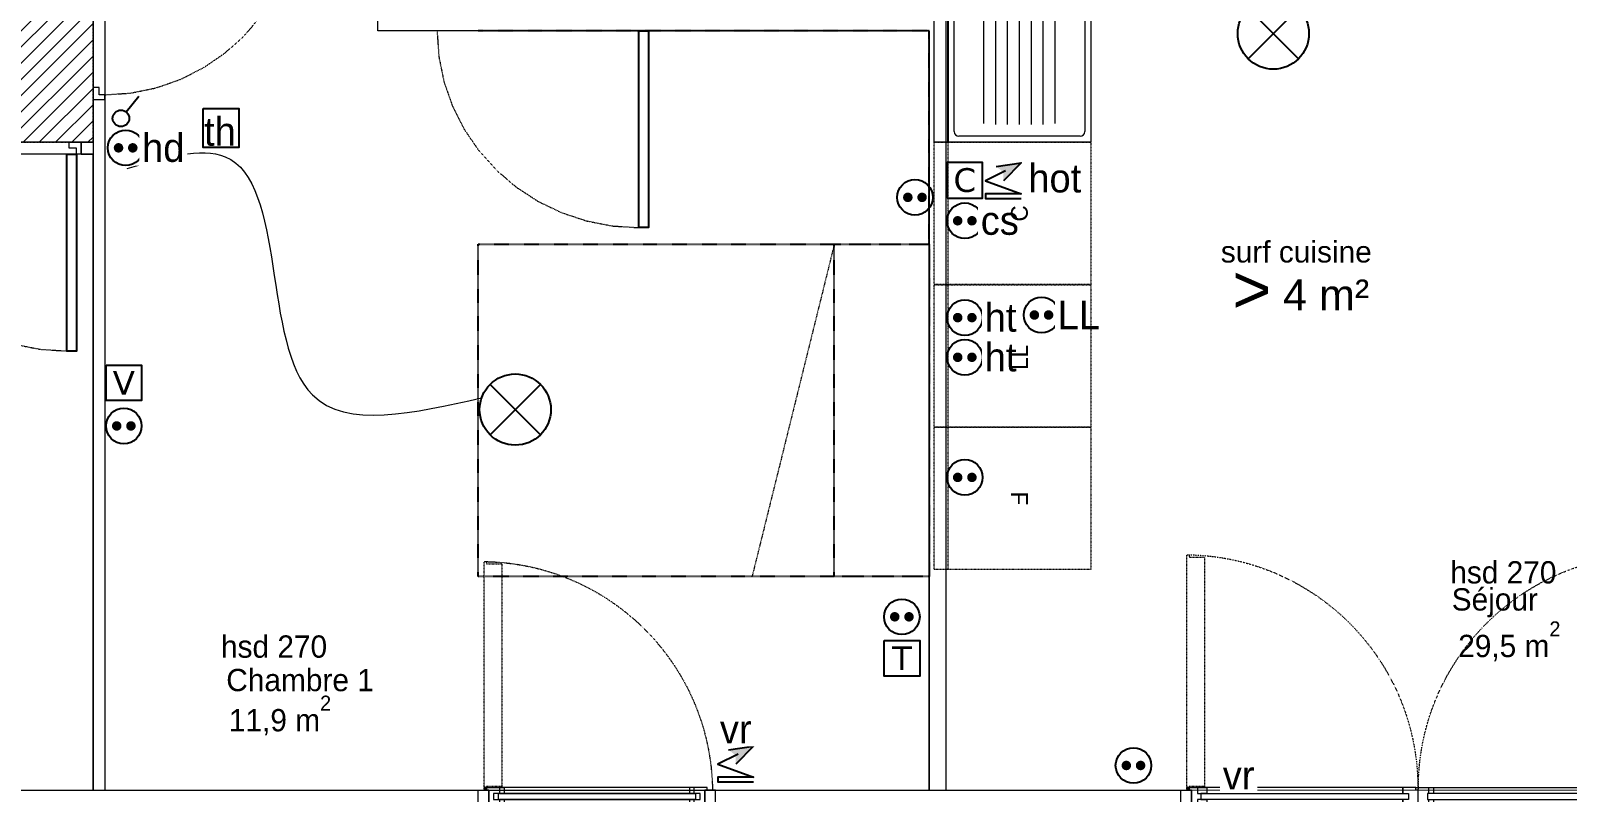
# Model space of a CAD drawing. Header units: centimetres. Extents: x 1724 to 19617, y -6503 to 8072.
# Drawn here: x 6550 to 7197, y 3547 to 3868 of the extents above; entities that cross this region are included whole.
import ezdxf

# ---------------------------------------------------------------- set-up
doc = ezdxf.new("R2010")
doc.units = ezdxf.units.CM
for name, pattern in [('Style de ligne -11', [0.347222, 0.20828, -0.138942]), ('Style de ligne -12', [0.328084, 0.109361, -0.218723]), ('Style de ligne -13', [0.147638, 0.098425, -0.049213]), ('Style de ligne -14', [0.147638, 0.098425, -0.049213]), ('Style de ligne -17', [0.347222, 0.20828, -0.138942]), ('Style de ligne -18', [0.164042, 0.054681, -0.109361]), ('VW-01', [0.41656, 0.20828, -0.20828])]:
    doc.linetypes.add(name, pattern=pattern)
for name, color, linetype in [('B aménagement intérieur', 252, 'Continuous'), ('B faience', 252, 'Style de ligne -11'), ('B Faux plafonds_Hatch', 252, 'Continuous'), ('B Général', 252, 'Continuous'), ('C ANNOTATIONS-prestations', 252, 'Continuous'), ('C ANNOTATIONS-texte', 252, 'Continuous'), ('C ANNOTATIONS-texte surfaces', 252, 'Continuous'), ('D SURFACES-shab', 252, 'Continuous'), ('prlm-ELEC-CFA', 10, 'Continuous'), ('prlm-ELEC-CFO', 1, 'Continuous')]:
    doc.layers.add(name, color=color, linetype=linetype)
doc.styles.add('Eurostile', font='Eurosti.TTF')
doc.styles.add('Eurostile (bold)', font='Eurostib.TTF')
doc.styles.add('prlm-elec-cfa', font='comic.ttf', dxfattribs={"height": 12})
doc.styles.add('prlm-elec-cfo', font='comic.ttf', dxfattribs={"height": 12})
doc.styles.add('prlm-sejc', font='arial.ttf', dxfattribs={"height": 20})
doc.styles.get("Standard").update_dxf_attribs({"font": 'isocp.shx', "height": 15})

# ---------------------------------------------------------------- blocks, each defined once
blk = doc.blocks.new('xi.PTCE')
at = {"layer": 'prlm-ELEC-CFO', "color": 0}
for points in [[(-10.61, 10.61), (10.61, -10.61)], [(10.61, 10.61), (-10.61, -10.61)]]:
    blk.add_lwpolyline(points, dxfattribs=at)
at = {"layer": 'prlm-ELEC-CFO', "color": 0, "linetype": 'ByBlock'}
blk.add_circle((0, 0), 15, dxfattribs=at)
blk = doc.blocks.new('xi.SA')
at = {"layer": 'prlm-ELEC-CFO', "color": 0}
blk.add_lwpolyline([(0.2, -1.28), (5.5, 5.28)], dxfattribs=at)
blk.add_circle((-2, -4), 3.5, dxfattribs=at)
blk = doc.blocks.new('xi.PCHD')
at = {"color": 0, "lineweight": 5}
blk.add_wipeout([(-7.5, -7.5), (7.5, -7.5), (7.5, 7.5), (-7.5, 7.5)], dxfattribs=at).dxf.layer = 'prlm-ELEC-CFO'
at = {"layer": 'prlm-ELEC-CFO', "color": 0, "linetype": 'ByBlock', "lineweight": 5, "const_width": 2}
for points in [[(-4, 0, 1), (-2, 0, 1)], [(2, 0, 1), (4, 0, 1)]]:
    blk.add_lwpolyline(points, format="xyb", close=True, dxfattribs=at)
at = {"layer": 'prlm-ELEC-CFO', "color": 0, "linetype": 'ByBlock', "lineweight": -2}
blk.add_circle((0, 0), 7.5, dxfattribs=at)
blk = doc.blocks.new('xi.PC')
at = {"color": 0, "lineweight": 5}
blk.add_wipeout([(-7.5, -7.5), (7.5, -7.5), (7.5, 7.5), (-7.5, 7.5)], dxfattribs=at).dxf.layer = 'prlm-ELEC-CFO'
at = {"layer": 'prlm-ELEC-CFO', "color": 0, "linetype": 'ByBlock', "lineweight": 5, "const_width": 2}
for points in [[(-4, 0, 1), (-2, 0, 1)], [(2, 0, 1), (4, 0, 1)]]:
    blk.add_lwpolyline(points, format="xyb", close=True, dxfattribs=at)
at = {"layer": 'prlm-ELEC-CFO', "color": 0, "linetype": 'ByBlock', "lineweight": -2}
blk.add_circle((0, 0), 7.5, dxfattribs=at)
blk = doc.blocks.new('xi.TV')
at = {"layer": 'prlm-ELEC-CFA', "color": 0, "linetype": 'ByBlock', "lineweight": -2, "flags": 128}
blk.add_lwpolyline([(-7.5, 7.5), (7.5, 7.5), (7.5, -7.5), (-7.5, -7.5)], close=True, dxfattribs=at)
at = {"layer": 'prlm-ELEC-CFA', "color": 0, "linetype": 'ByBlock', "insert": (0, 0), "char_height": 10, "width": 11.36, "attachment_point": 5}
blk.add_mtext('{\\fVerdana|b0|i0|c0|p34;V}', dxfattribs=at)
blk = doc.blocks.new('xi.TEL')
at = {"layer": 'prlm-ELEC-CFA', "color": 0, "linetype": 'ByBlock', "lineweight": -2, "flags": 128}
blk.add_lwpolyline([(-7.5, 7.5), (7.5, 7.5), (7.5, -7.5), (-7.5, -7.5)], close=True, dxfattribs=at)
at = {"layer": 'prlm-ELEC-CFA', "color": 0, "linetype": 'ByBlock', "insert": (0, 0), "char_height": 10, "width": 11.36, "attachment_point": 5}
blk.add_mtext('{\\fVerdana|b0|i0|c0|p34;T}', dxfattribs=at)
blk = doc.blocks.new('xi.VR')
at = {"layer": 'prlm-ELEC-CFO', "lineweight": 5}
blk.add_hatch(color=0, dxfattribs=at).paths.add_polyline_path([(-3, 6), (-0.1, 3.7), (0, 0), (7.5, 7.5)])
at = {"layer": 'prlm-ELEC-CFO', "color": 0}
for points in [[(-3, 6), (7.5, 7.5), (0, 0)], [(0.95, 4.23), (-7.5, 0), (7.5, -5.5), (-7.5, -5.5), (-7.5, -7.5), (7.5, -7.5)]]:
    blk.add_lwpolyline(points, dxfattribs=at)
blk = doc.blocks.new('xi.4m²')
at = {"color": 0}
blk.add_wipeout([(-34.54, 20.54), (34.54, 20.54), (34.54, -20.54), (-34.54, -20.54)], dxfattribs=at).dxf.layer = 'prlm-ELEC-CFO'
at = {"layer": 'prlm-ELEC-CFO', "color": 0, "attachment_point": 6, "line_spacing_factor": 0.8, "style": 'prlm-sejc'}
for s, insert, char_height in [('surf cuisine', (30.36, 8.9), 9), ('4 m²', (29.31, -9.19), 13)]:
    blk.add_mtext(s, dxfattribs=dict(at, insert=insert, char_height=char_height))
at = {"layer": 'prlm-ELEC-CFO', "color": 0, "style": 'prlm-sejc', "flags": 8}
blk.add_attdef('?', (-28.3, -16.79), '', height=20, dxfattribs=at)
blk = doc.blocks.new('xi.PCHT')
at = {"color": 0, "lineweight": 5}
blk.add_wipeout([(-7.5, -7.5), (7.5, -7.5), (7.5, 7.5), (-7.5, 7.5)], dxfattribs=at).dxf.layer = 'prlm-ELEC-CFO'
at = {"layer": 'prlm-ELEC-CFO', "color": 0, "linetype": 'ByBlock', "lineweight": 5, "const_width": 2}
for points in [[(-4, 0, 1), (-2, 0, 1)], [(2, 0, 1), (4, 0, 1)]]:
    blk.add_lwpolyline(points, format="xyb", close=True, dxfattribs=at)
at = {"layer": 'prlm-ELEC-CFO', "color": 0, "linetype": 'ByBlock', "lineweight": -2}
blk.add_circle((0, 0), 7.5, dxfattribs=at)
blk = doc.blocks.new('xi.SF32')
at = {"layer": 'prlm-ELEC-CFO', "color": 0, "flags": 128}
blk.add_lwpolyline([(-7.5, -7.5), (7.5, -7.5), (7.5, 7.5), (-7.5, 7.5)], close=True, dxfattribs=at)
at = {"layer": 'prlm-ELEC-CFO', "color": 0, "linetype": 'ByBlock', "insert": (0, 0), "char_height": 10, "width": 11.36, "attachment_point": 5}
blk.add_mtext('{\\fVerdana|b0|i0|c0|p34;C}', dxfattribs=at)
blk = doc.blocks.new('xi.PCS')
at = {"color": 0, "lineweight": 5}
blk.add_wipeout([(-7.5, -7.5), (7.5, -7.5), (7.5, 7.5), (-7.5, 7.5)], dxfattribs=at).dxf.layer = 'prlm-ELEC-CFO'
at = {"layer": 'prlm-ELEC-CFO', "color": 0, "linetype": 'ByBlock', "lineweight": 5, "const_width": 2}
for points in [[(-4, 0, 1), (-2, 0, 1)], [(2, 0, 1), (4, 0, 1)]]:
    blk.add_lwpolyline(points, format="xyb", close=True, dxfattribs=at)
at = {"layer": 'prlm-ELEC-CFO', "color": 0, "linetype": 'ByBlock', "lineweight": -2}
blk.add_circle((0, 0), 7.5, dxfattribs=at)
blk = doc.blocks.new('xi.LL')
at = {"color": 0, "lineweight": 5}
blk.add_wipeout([(-7.5, -7.5), (7.5, -7.5), (7.5, 7.5), (-7.5, 7.5)], dxfattribs=at).dxf.layer = 'prlm-ELEC-CFO'
at = {"layer": 'prlm-ELEC-CFO', "color": 0, "linetype": 'ByBlock', "lineweight": 5, "const_width": 2}
for points in [[(-4, 0, 1), (-2, 0, 1)], [(2, 0, 1), (4, 0, 1)]]:
    blk.add_lwpolyline(points, format="xyb", close=True, dxfattribs=at)
at = {"layer": 'prlm-ELEC-CFO', "color": 0, "linetype": 'ByBlock', "lineweight": -2}
blk.add_circle((0, 0), 7.5, dxfattribs=at)
blk = doc.blocks.new('xi.hot')
at = {"layer": 'prlm-ELEC-CFO', "lineweight": 5}
blk.add_hatch(color=0, dxfattribs=at).paths.add_polyline_path([(-3, 6), (-0.1, 3.7), (0, 0), (7.5, 7.5)])
at = {"layer": 'prlm-ELEC-CFO', "color": 0}
for points in [[(-3, 6), (7.5, 7.5), (0, 0)], [(0.95, 4.23), (-7.5, 0), (7.5, -5.5), (-7.5, -5.5), (-7.5, -7.5), (7.5, -7.5)]]:
    blk.add_lwpolyline(points, dxfattribs=at)
blk = doc.blocks.new('PF 200.220 + VR')
at = {"layer": 'B Général', "color": 7, "linetype": 'Continuous', "lineweight": 13}
for p, q in [((-100, 7), (-100, 17)), ((100, 7), (100, 17))]:
    blk.add_line(p, q, dxfattribs=at)
at = {"layer": 'B Général', "color": 7, "linetype": 'Continuous', "lineweight": 35}
for p, q in [((-100, 7), (-100, -9)), ((100, 7), (100, -9))]:
    blk.add_line(p, q, dxfattribs=at)
at = {"layer": 'B Général'}
blk.add_line((-93, 9), (97, 9), dxfattribs=at)
at = {"layer": 'B Général', "color": 7, "linetype": 'Style de ligne -13', "lineweight": 5, "flags": 128}
for points in [[(-97.5, 116.12), (-96.5, 116.12), (-96.5, 115.12), (-90, 115.12), (-90, 18.5), (-96.5, 18.5), (-96.5, 17.5), (-97.5, 17.5)], [(97.5, 116.12), (96.5, 116.12), (96.5, 115.12), (90, 115.12), (90, 18.5), (96.5, 18.5), (96.5, 17.5), (97.5, 17.5)]]:
    blk.add_lwpolyline(points, close=True, dxfattribs=at)
at = {"layer": 'B Général', "lineweight": 5, "flags": 128}
for points in [[(-93, 10.5), (-93, 9), (-100, 9), (-100, 17), (-95.5, 17), (-95.5, 10.5)], [(-4.5, 18), (-89, 18), (-89, 15.5), (-4.5, 15.5)], [(-4.5, 13), (-89, 13), (-89, 10.5), (-4.5, 10.5)], [(6.5, 18), (93, 18), (93, 15.5), (6.5, 15.5)], [(6.5, 13), (93, 13), (93, 10.5), (6.5, 10.5)], [(93, 10.5), (93, 9), (100, 9), (100, 17), (95.5, 17), (95.5, 10.5)], [(-100, 9), (-100, 5), (-95.5, 5), (-95.5, 6), (-98, 6), (-98, 8), (-95.5, 8), (-95.5, 9)], [(100, 9), (100, 5), (95.5, 5), (95.5, 6), (98, 6), (98, 8), (95.5, 8), (95.5, 9)]]:
    blk.add_lwpolyline(points, close=True, dxfattribs=at)
at = {"layer": 'B Général', "color": 7, "linetype": 'Continuous', "lineweight": 5, "flags": 128}
for points in [[(-89, 15.5), (-91.5, 15.5), (-91.5, 13), (-89, 13), (-89, 10.5), (-95.5, 10.5), (-95.5, 17), (-96.5, 17), (-96.5, 18), (-89, 18)], [(-6.5, 15.5), (-4, 15.5), (-4, 13), (-6.5, 13), (-6.5, 10.5), (0, 10.5), (0, 17), (1, 17), (1, 18), (-6.5, 18)], [(6.5, 15.5), (4, 15.5), (4, 13), (6.5, 13), (6.5, 10.5), (0, 10.5), (0, 17), (1, 17), (1, 18), (6.5, 18)], [(89, 15.5), (91.5, 15.5), (91.5, 13), (89, 13), (89, 10.5), (95.5, 10.5), (95.5, 17), (96.5, 17), (96.5, 18), (89, 18)]]:
    blk.add_lwpolyline(points, close=True, dxfattribs=at)
at = {"layer": 'B Général', "color": 7, "linetype": 'Style de ligne -11', "lineweight": 5, "flags": 128}
blk.add_lwpolyline([(-100, 9), (100, 9), (100, -11), (-100, -11)], close=True, dxfattribs=at)
at = {"layer": 'B Général', "lineweight": 13, "flags": 128}
blk.add_lwpolyline([(100, -9), (100, -17), (-100, -17), (-100, -9)], dxfattribs=at)
at = {"layer": 'B Général'}
for centre in [(-97, 17.5), (97, 17.5)]:
    blk.add_circle(centre, 0.5, dxfattribs=at)
at = {"layer": 'B Général', "color": 7, "linetype": 'Style de ligne -12', "lineweight": 5}
for centre, start, end in [((-98.46, 17.77), 359.55233, 89.0018), ((98.46, 17.77), 90.9982, 180.44847)]:
    blk.add_arc(centre, 98.37, start, end, dxfattribs=at)
at = {"layer": 'B Général', "insert": (0, 2.64), "char_height": 7.049, "attachment_point": 2, "rotation": 360, "line_spacing_factor": 0.895453, "style": 'Eurostile'}
blk.add_mtext('PF + VR', dxfattribs=at)
at = {"layer": 'C ANNOTATIONS-prestations', "rotation": 360, "line_spacing_factor": 0.895453}
for s, insert, char_height, attachment_point, style in [('2', (-91.15, -4.78), 9.4, 1, 'Eurostile (bold)'), ('200x220 (2 vantaux) ', (0, -7.83), 7.0487, 2, 'Eurostile')]:
    blk.add_mtext(s, dxfattribs=dict(at, insert=insert, char_height=char_height, attachment_point=attachment_point, style=style))
blk = doc.blocks.new('PF 100.220 + VR')
at = {"layer": 'B Général', "color": 7, "linetype": 'Continuous', "lineweight": 13}
for p, q in [((-50, 7), (-50, 17)), ((50, 7), (50, 17))]:
    blk.add_line(p, q, dxfattribs=at)
at = {"layer": 'B Général', "color": 7, "linetype": 'Continuous', "lineweight": 35}
for p, q in [((-50, 7), (-50, -9)), ((50, 7), (50, -9))]:
    blk.add_line(p, q, dxfattribs=at)
at = {"layer": 'B Général'}
blk.add_line((45, 9), (-45, 9), dxfattribs=at)
at = {"layer": 'B Général', "color": 7, "linetype": 'Style de ligne -14', "lineweight": 5, "flags": 128}
blk.add_lwpolyline([(47.5, 113.27), (46.5, 113.27), (46.5, 112.27), (40, 112.27), (40, 18.5), (46.5, 18.5), (46.5, 17.5), (47.5, 17.5)], close=True, dxfattribs=at)
at = {"layer": 'B Général', "lineweight": 5, "flags": 128}
for points in [[(-43, 10.5), (-43, 9), (-50, 9), (-50, 17), (-45.5, 17), (-45.5, 10.5)], [(-43.5, 15.5), (43.5, 15.5), (43.5, 13), (-43.5, 13)], [(-41, 18), (41, 18), (41, 15.5), (-41, 15.5)], [(-41, 13), (41, 13), (41, 10.5), (-41, 10.5)], [(43, 10.5), (43, 9), (50, 9), (50, 17), (45.5, 17), (45.5, 10.5)]]:
    blk.add_lwpolyline(points, close=True, dxfattribs=at)
at = {"layer": 'B Général', "color": 7, "linetype": 'Continuous', "lineweight": 5, "flags": 128}
for points in [[(-39, 15.5), (-41.5, 15.5), (-41.5, 13), (-39, 13), (-39, 10.5), (-45.5, 10.5), (-45.5, 17), (-46.5, 17), (-46.5, 18), (-39, 18)], [(39, 15.5), (41.5, 15.5), (41.5, 13), (39, 13), (39, 10.5), (45.5, 10.5), (45.5, 17), (46.5, 17), (46.5, 18), (39, 18)]]:
    blk.add_lwpolyline(points, close=True, dxfattribs=at)
at = {"layer": 'B Général', "color": 7, "linetype": 'Style de ligne -17', "lineweight": 5, "flags": 128}
blk.add_lwpolyline([(-50, 9), (50, 9), (50, -11), (-50, -11)], close=True, dxfattribs=at)
at = {"layer": 'B Général', "lineweight": 13, "flags": 128}
blk.add_lwpolyline([(-50, -9), (-50, -17), (50, -17), (50, -9)], dxfattribs=at)
at = {"layer": 'B Général'}
blk.add_circle((47, 17.5), 0.5, dxfattribs=at)
at = {"layer": 'B Général', "color": 7, "linetype": 'Style de ligne -18', "lineweight": 5}
blk.add_arc((48.78, 15.78), 97.5, 90.89734, 179.2823, dxfattribs=at)
at = {"layer": 'B Général', "insert": (-21.61, 2.64), "char_height": 7.049, "attachment_point": 1, "rotation": 360, "line_spacing_factor": 0.895453, "style": 'Eurostile'}
blk.add_mtext('PF + VR', dxfattribs=at)
at = {"layer": 'C ANNOTATIONS-prestations', "attachment_point": 1, "rotation": 360, "line_spacing_factor": 0.895453}
for s, insert, char_height, style in [('1', (-41.14, -4.78), 9.4, 'Eurostile (bold)'), ('100x220', (-21.61, -7.84), 7.049, 'Eurostile')]:
    blk.add_mtext(s, dxfattribs=dict(at, insert=insert, char_height=char_height, style=style))
blk = doc.blocks.new('Cuisson')
at = {"layer": 'B Général', "color": 7, "linetype": 'Style de ligne -13', "lineweight": 5, "flags": 128}
blk.add_lwpolyline([(-30, 30), (-30, 36), (30, 36), (30, 30)], dxfattribs=at)
blk.add_lwpolyline([(-30, 30), (30, 30), (30, -30), (-30, -30)], close=True, dxfattribs=at)
at = {"layer": 'B Général', "color": 7, "insert": (0, 0), "char_height": 7.05, "attachment_point": 5, "line_spacing_factor": 0.895453, "style": 'Eurostile'}
blk.add_mtext('C', dxfattribs=at)
blk = doc.blocks.new('Evier 120.60 RSH')
at = {"layer": 'B Général', "color": 7, "linetype": 'Continuous', "lineweight": 5}
for p, q in [((-57.5, -55.5), (-57.5, -4.5)), ((-55.5, -2.5), (55.5, -2.5)), ((57.5, -4.5), (57.5, -55.5)), ((0, -50.5), (0, -9.53)), ((2, -7.53), (51.79, -7.53)), ((18.98, -10), (18.98, -10)), ((53.79, -9.53), (53.79, -50.5)), ((-52.12, -15), (-7.88, -15)), ((-52.5, -20), (-7.5, -20)), ((-52.5, -25), (-7.5, -25)), ((-52.5, -30), (-7.5, -30)), ((-52.5, -35), (-7.5, -35)), ((-52.5, -40), (-7.5, -40)), ((-52.12, -45), (-7.88, -45)), ((25.65, -43.33), (25.65, -43.33)), ((9.17, -50), (9.17, -50)), ((55.5, -57.5), (-55.5, -57.5)), ((51.79, -52.5), (2, -52.5))]:
    blk.add_line(p, q, dxfattribs=at)
at = {"layer": 'B Général', "color": 7, "linetype": 'Continuous', "lineweight": 5, "flags": 128}
blk.add_lwpolyline([(-60, 0), (-60, 6), (60, 6), (60, 0)], dxfattribs=at)
blk.add_lwpolyline([(-60, 0), (60, 0), (60, -60), (-60, -60)], close=True, dxfattribs=at)
for points in [[(25.65, -12), (25.65, -48, -0.414212), (23.65, -50), (4.5, -50, -0.198914), (3.09, -49.41, -0.198914), (2.5, -48), (2.5, -12, -0.414214), (4.5, -10)], [(25.65, -12, 0.414212), (23.65, -10), (4.45, -10)], [(28.15, -12), (28.15, -48, 0.414212), (30.15, -50), (49.29, -50, 0.198914), (50.71, -49.41, 0.198914), (51.29, -48), (51.29, -12, 0.414214), (49.29, -10)], [(28.15, -12, -0.414212), (30.15, -10), (49.34, -10)]]:
    blk.add_lwpolyline(points, format="xyb", dxfattribs=at)
at = {"layer": 'B Général', "color": 7, "linetype": 'Continuous', "lineweight": 5}
for centre, start, end in [((-55.5, -4.5), 90, 180), ((55.5, -4.5), 0, 90), ((2, -9.53), 90, 180), ((51.79, -9.53), 0, 90), ((2, -50.5), 180, 270), ((51.79, -50.5), 270, 0), ((-55.5, -55.5), 180, 270), ((55.5, -55.5), 270, 0)]:
    blk.add_arc(centre, 2, start, end, dxfattribs=at)
for centre in [(18.15, -17), (35.65, -17)]:
    blk.add_ellipse(centre, major_axis=(3.54, 0), ratio=1, dxfattribs=at)
blk = doc.blocks.new('Frigo')
at = {"layer": 'B Général', "color": 7, "linetype": 'Style de ligne -13', "lineweight": 5, "flags": 128}
blk.add_lwpolyline([(-30, 30), (30, 30), (30, -30), (-30, -30)], close=True, dxfattribs=at)
blk.add_lwpolyline([(30, -30), (30, -36), (-30, -36), (-30, -30)], dxfattribs=at)
at = {"layer": 'B Général', "color": 7, "insert": (0, 0), "char_height": 7.05, "attachment_point": 5, "line_spacing_factor": 0.895453, "style": 'Eurostile'}
blk.add_mtext('F', dxfattribs=at)
blk = doc.blocks.new('Lave Linge')
at = {"layer": 'B Général', "color": 7, "linetype": 'Style de ligne -13', "lineweight": 5, "flags": 128}
blk.add_lwpolyline([(-29.47, 30), (-29.47, 36), (30.53, 36), (30.53, 30)], dxfattribs=at)
blk.add_lwpolyline([(-29.47, 30), (30.53, 30), (30.53, -30), (-29.47, -30)], close=True, dxfattribs=at)
at = {"layer": 'B Général', "color": 7, "insert": (0, 0), "char_height": 7.049, "attachment_point": 5, "line_spacing_factor": 0.895453, "style": 'Eurostile'}
blk.add_mtext('LL', dxfattribs=at)
blk = doc.blocks.new('Groupe-46-1')
at = {"layer": 'B Général', "color": 7, "linetype": 'VW-01', "lineweight": 5}
blk.add_line((70, -114.99), (-70, -80.35), dxfattribs=at)
at = {"layer": 'B Général', "linetype": 'VW-01', "flags": 128}
for points in [[(-70, 35), (70, 35), (70, -155), (-70, -155)], [(-70, -114.99), (70, -114.99), (70, -155), (-70, -155)]]:
    blk.add_lwpolyline(points, close=True, dxfattribs=at)

msp = doc.modelspace()

# ---------------------------------------------------------------- linework, layer by layer
at = {"layer": 'B faience'}
msp.add_line((6936.578, 3821.581), (6936.578, 4003.453), dxfattribs=at)
at = {"layer": 'B Général', "color": 154, "linetype": 'VW-01', "true_color": 0x0053a6}
msp.add_line((6928.578, 3868.451), (6738.578, 3868.451), dxfattribs=at)
at = {"layer": 'B Général', "color": 7, "linetype": 'Continuous', "lineweight": 13}
for p, q in [((6576.313, 3839.45), (6576.313, 3548.451)), ((6571.31, 3821.452), (6576.31, 3821.452)), ((6571.31, 3816.452), (6576.31, 3816.452)), ((6538.51, 3548.451), (6738.53, 3548.451)), ((6738.53, 3514.451), (6738.53, 3548.451)), ((6838.53, 3514.451), (6838.53, 3548.451)), ((7034.492, 3514.451), (7034.492, 3548.451))]:
    msp.add_line(p, q, dxfattribs=at)
at = {"layer": 'B Général', "color": 7, "linetype": 'Continuous', "lineweight": 5}
for p, q in [((6576.313, 3839.45), (6576.313, 3548.451)), ((6576.313, 3839.45), (6581.313, 3839.45)), ((6571.31, 3821.452), (6576.31, 3821.452)), ((6571.31, 3816.452), (6571.31, 3821.452)), ((6571.31, 3816.452), (6576.31, 3816.452)), ((6538.51, 3548.451), (6738.53, 3548.451))]:
    msp.add_line(p, q, dxfattribs=at)
at = {"layer": 'B Général', "linetype": 'Style de ligne -18', "lineweight": 5, "flags": 128}
for points in [[(6581.313, 3841.45), (6592.147, 3842.177), (6602.795, 3844.346), (6613.076, 3847.92), (6622.813, 3852.838), (6631.84, 3859.015), (6640.003, 3866.346), (6647.162, 3874.705), (6653.193, 3883.95), (6657.995, 3893.922), (6661.485, 3904.45), (6663.603, 3915.355), (6664.313, 3926.45)], [(6721.226, 3868.451), (6721.954, 3857.617), (6724.123, 3846.969), (6727.697, 3836.688), (6732.614, 3826.951), (6738.791, 3817.924), (6746.122, 3809.761), (6754.482, 3802.603), (6763.726, 3796.571), (6773.698, 3791.769), (6784.227, 3788.279), (6795.132, 3786.161), (6806.226, 3785.451)], [(6480.31, 3816.452), (6481.038, 3805.618), (6483.207, 3794.97), (6486.781, 3784.689), (6491.698, 3774.952), (6497.875, 3765.924), (6505.206, 3757.762), (6513.566, 3750.603), (6522.81, 3744.571), (6532.782, 3739.77), (6543.311, 3736.28), (6554.216, 3734.162), (6565.31, 3733.452)]]:
    msp.add_lwpolyline(points, dxfattribs=at)
at = {"layer": 'B Général', "flags": 128}
for points in [[(6810.226, 3868.451), (6810.226, 3785.451), (6806.226, 3785.451), (6806.226, 3868.451)], [(6569.31, 3816.452), (6569.31, 3733.452), (6565.31, 3733.452), (6565.31, 3816.452)]]:
    msp.add_lwpolyline(points, close=True, dxfattribs=at)
at = {"layer": 'B Général', "color": 7, "linetype": 'Continuous', "lineweight": 5, "flags": 128}
for points in [[(6581.313, 3839.45), (6581.313, 3841.45), (6578.813, 3841.45), (6578.813, 3844.45), (6576.313, 3844.45), (6576.313, 3839.45), (6576.313, 3839.45), (6576.313, 3839.45), (6580.599, 3839.45), (6580.599, 3839.45)], [(6571.31, 3816.452), (6569.31, 3816.452), (6569.31, 3818.952), (6566.31, 3818.952), (6566.31, 3821.452), (6571.31, 3821.452)]]:
    msp.add_lwpolyline(points, close=True, dxfattribs=at)
at = {"layer": 'D SURFACES-shab', "lineweight": 18, "flags": 128}
msp.add_lwpolyline([(6225.934, 3816.452), (6225.934, 3548.451), (6576.313, 3548.451), (6576.313, 3816.452)], close=True, dxfattribs=at)
at = {"layer": 'prlm-ELEC-CFO', "lineweight": 13}
msp.add_spline([(6590.742, 3810.369), (6631.976, 3815.348), (6668.714, 3714.985), (6739.897, 3713.72)], degree=3, dxfattribs=at)

# ---------------------------------------------------------------- block references
at = {"layer": 'B Général', "color": 7, "rotation": 90}
msp.add_blockref('Evier 120.60 RSH', (6936.578, 3881.453), dxfattribs=at)
at = {"layer": 'B Général', "rotation": 90}
msp.add_blockref('Groupe-46-1', (6773.578, 3708.451), dxfattribs=at)
at = {"layer": 'B Général', "color": 7, "xscale": -1}
msp.add_blockref('PF 200.220 + VR', (7134.492, 3531.451), dxfattribs=at)
at = {"layer": 'prlm-ELEC-CFO'}
for name, p in [('xi.PTCE', (7073.497, 3867.222)), ('xi.SA', (6590.039, 3835.519)), ('xi.SF32', (6943.532, 3805.422)), ('xi.PC', (6922.532, 3798.213)), ('xi.PCHT', (6943.532, 3747.53)), ('xi.PTCE', (6754.163, 3708.778)), ('xi.PC', (6943.532, 3680.204)), ('xi.PC', (6917.025, 3621.449)), ('xi.VR', (6847.056, 3559.389)), ('xi.PC', (7014.582, 3558.793))]:
    msp.add_blockref(name, p, dxfattribs=at)
msp.add_blockref('xi.4m²', (7084.607, 3766.299), dxfattribs=at).add_auto_attribs({'?': '>'})

# ---------------------------------------------------------------- texts
at = {"layer": 'C ANNOTATIONS-prestations', "char_height": 9.3982, "width": 66.53222, "attachment_point": 7, "line_spacing_factor": 0.895453, "style": 'Eurostile'}
for insert in [(7148.033, 3635.361), (6630.188, 3604.071)]:
    msp.add_mtext('hsd 270', dxfattribs=dict(at, insert=insert))
at = {"layer": 'C ANNOTATIONS-texte', "char_height": 9.3982, "attachment_point": 8, "line_spacing_factor": 0.895453, "style": 'Eurostile'}
for s, insert in [('Séjour', (7166.799, 3621.25)), ('Chambre 1', (6663.506, 3589.96))]:
    msp.add_mtext(s, dxfattribs=dict(at, insert=insert))
at = {"layer": 'C ANNOTATIONS-texte surfaces', "char_height": 9.39822, "attachment_point": 2, "line_spacing_factor": 0.895453, "style": 'Eurostile'}
for s, insert in [('29,5 m{\\H0.6667x;\\S2^ ;}', (7172.905, 3619.5)), ('11,9 m{\\H0.6667x;\\S2^ ;}', (6655.06, 3588.211))]:
    msp.add_mtext(s, dxfattribs=dict(at, insert=insert))
at = {"layer": 'prlm-ELEC-CFO', "lineweight": 20, "insert": (6981.429, 3812.29), "char_height": 12, "attachment_point": 2, "line_spacing_factor": 0.8, "style": 'prlm-elec-cfo', "bg_fill": 3, "box_fill_scale": 0.95, "bg_fill_color": 256, "bg_fill_transparency": 0}
msp.add_mtext('hot', dxfattribs=at)

# ---------------------------------------------------------------- next in the draw order: linework, layer by layer
at = {"layer": 'B Général', "color": 7, "linetype": 'Continuous', "lineweight": 5}
for p, q in [((6928.578, 3868.451), (6928.578, 3548.451)), ((6838.53, 3548.451), (7034.492, 3548.451))]:
    msp.add_line(p, q, dxfattribs=at)
at = {"layer": 'B Général', "color": 154, "linetype": 'VW-01', "true_color": 0x0053a6}
msp.add_line((6928.578, 3778.451), (6928.578, 3868.451), dxfattribs=at)
at = {"layer": 'B Général', "color": 7, "linetype": 'Continuous', "lineweight": 13}
msp.add_line((6838.53, 3548.451), (7034.492, 3548.451), dxfattribs=at)

# ---------------------------------------------------------------- next in the draw order: block references
at = {"layer": 'B Général', "color": 7, "rotation": 270}
msp.add_blockref('Frigo', (6966.578, 3671.324), dxfattribs=at)
at = {"layer": 'prlm-ELEC-CFA'}
msp.add_blockref('xi.TEL', (6917.025, 3603.964), dxfattribs=at)
at = {"layer": 'prlm-ELEC-CFO'}
for name, p in [('xi.PCHD', (6590.039, 3819.084)), ('xi.PCS', (6943.532, 3788.355)), ('xi.PC', (6589.268, 3701.879))]:
    msp.add_blockref(name, p, dxfattribs=at)

# ---------------------------------------------------------------- next in the draw order: texts
at = {"layer": 'prlm-ELEC-CFO', "lineweight": 20, "char_height": 12, "attachment_point": 5, "line_spacing_factor": 0.8, "style": 'prlm-elec-cfo', "bg_fill": 3, "box_fill_scale": 1.1, "bg_fill_color": 256, "bg_fill_transparency": 0}
for s, insert in [('ht', (6958.608, 3747.53)), ('vr', (6847.056, 3574.106))]:
    msp.add_mtext(s, dxfattribs=dict(at, insert=insert))

# ---------------------------------------------------------------- next in the draw order: linework, layer by layer
at = {"layer": 'B Général', "color": 7, "linetype": 'Continuous', "lineweight": 13}
msp.add_line((6581.313, 3839.45), (6581.313, 3548.451), dxfattribs=at)
at = {"layer": 'B Général', "color": 7, "linetype": 'Continuous', "lineweight": 5}
msp.add_line((6581.313, 3839.45), (6581.313, 3548.451), dxfattribs=at)

# ---------------------------------------------------------------- next in the draw order: block references
at = {"layer": 'B Général', "color": 7, "xscale": -1}
msp.add_blockref('PF 100.220 + VR', (6788.53, 3531.451), dxfattribs=at)
at = {"layer": 'prlm-ELEC-CFA'}
msp.add_blockref('xi.TV', (6589.268, 3720.064), dxfattribs=at)
at = {"layer": 'prlm-ELEC-CFO'}
msp.add_blockref('xi.PCHT', (6943.532, 3730.815), dxfattribs=at)

# ---------------------------------------------------------------- next in the draw order: texts
at = {"layer": 'prlm-ELEC-CFO', "lineweight": 20, "char_height": 12, "attachment_point": 5, "line_spacing_factor": 0.8, "style": 'prlm-elec-cfo', "bg_fill": 3, "box_fill_scale": 1.1, "bg_fill_color": 256, "bg_fill_transparency": 0}
for s, insert in [('hd', (6605.871, 3819.084)), ('cs', (6958.277, 3788.355))]:
    msp.add_mtext(s, dxfattribs=dict(at, insert=insert))

# ---------------------------------------------------------------- next in the draw order: hatches: boundary and pattern name
at = {"layer": 'B Faux plafonds_Hatch', "linetype": 'Continuous', "lineweight": 5, "true_color": 0xaaaaaa}
h = msp.add_hatch(dxfattribs=at)
h.set_pattern_fill('F_P__SOFFITE', color=253, style=0, pattern_type=2)
h.set_pattern_definition([(45, (6913.0334, 3845.9015), (-3.527778, 3.30729), [])])
h.paths.add_polyline_path([(6928.578, 4057.778), (6928.578, 4131.599), (6456.313, 4131.599), (6456.313, 3821.452), (6576.31, 3821.452), (6576.313, 3821.453), (6576.313, 4011.451), (6611.308, 4011.451), (6611.307, 3942.45), (6696.313, 3942.45), (6696.313, 4038.451), (6852.934, 4038.451), (6852.824, 3960.451), (6928.578, 3960.451), (6928.687, 4057.778)])

# ---------------------------------------------------------------- next in the draw order: linework, layer by layer
at = {"layer": 'B aménagement intérieur', "color": 7, "linetype": 'Style de ligne -13', "lineweight": 5, "flags": 128}
msp.add_lwpolyline([(6928.578, 4057.778), (6928.578, 4131.599), (6456.313, 4131.599), (6456.313, 3821.452), (6576.31, 3821.452), (6576.313, 3821.453), (6576.313, 4011.451), (6611.308, 4011.451), (6611.307, 3942.45), (6696.313, 3942.45), (6696.313, 4038.451), (6852.934, 4038.451), (6852.824, 3960.451), (6928.578, 3960.451), (6928.687, 4057.778)], close=True, dxfattribs=at)
at = {"layer": 'B Général', "color": 7, "linetype": 'Continuous', "lineweight": 5}
msp.add_line((6935.578, 3868.451), (6935.578, 3548.451), dxfattribs=at)
at = {"layer": 'D SURFACES-shab', "lineweight": 18, "flags": 128}
for points in [[(6696.316, 3942.45), (6611.304, 3942.45), (6611.306, 4011.451), (6576.315, 4011.451), (6576.31, 3821.452), (6456.313, 3821.452), (6456.313, 4131.451), (6928.468, 4131.451), (6928.468, 4099.681), (6928.578, 4099.681), (6928.578, 3960.451), (6852.824, 3960.451), (6852.824, 4038.451), (6696.313, 4038.451)], [(6696.313, 3868.451), (6696.313, 3937.45), (6581.313, 3937.45), (6581.313, 3548.451), (6928.578, 3548.451), (6928.578, 3868.451)]]:
    msp.add_lwpolyline(points, close=True, dxfattribs=at)

# ---------------------------------------------------------------- next in the draw order: block references
at = {"layer": 'B Général', "color": 7, "rotation": 90}
msp.add_blockref('Cuisson', (6966.578, 3791.453), dxfattribs=at)
at = {"layer": 'prlm-ELEC-CFO'}
msp.add_blockref('xi.hot', (6959.794, 3805.232), dxfattribs=at)

# ---------------------------------------------------------------- next in the draw order: texts
at = {"layer": 'prlm-ELEC-CFO', "lineweight": 20, "insert": (6958.608, 3730.815), "char_height": 12, "attachment_point": 5, "line_spacing_factor": 0.8, "style": 'prlm-elec-cfo', "bg_fill": 3, "box_fill_scale": 1.1, "bg_fill_color": 256, "bg_fill_transparency": 0}
msp.add_mtext('ht', dxfattribs=at)

# ---------------------------------------------------------------- next in the draw order: block references
at = {"layer": 'prlm-ELEC-CFO'}
msp.add_blockref('xi.LL', (6975.836, 3748.638), dxfattribs=at)

# ---------------------------------------------------------------- next in the draw order: texts
at = {"layer": 'prlm-ELEC-CFO', "lineweight": 20, "insert": (6629.733, 3825.91), "char_height": 12, "attachment_point": 5, "line_spacing_factor": 0.8, "style": 'prlm-elec-cfa', "bg_fill": 3, "box_fill_scale": 1.1, "bg_fill_color": 256, "bg_fill_transparency": 0}
msp.add_mtext('th', dxfattribs=at)

# ---------------------------------------------------------------- next in the draw order: linework, layer by layer
at = {"layer": 'prlm-ELEC-CFO'}
msp.add_lwpolyline([(6622.69, 3835.625), (6637.659, 3835.625), (6637.659, 3819.174), (6622.69, 3819.174)], close=True, dxfattribs=at)

# ---------------------------------------------------------------- next in the draw order: texts
at = {"layer": 'prlm-ELEC-CFO', "lineweight": 20, "insert": (6991.582, 3748.638), "char_height": 12, "attachment_point": 5, "line_spacing_factor": 0.8, "style": 'prlm-elec-cfo', "bg_fill": 3, "box_fill_scale": 1.1, "bg_fill_color": 256, "bg_fill_transparency": 0}
msp.add_mtext('LL', dxfattribs=at)

# ---------------------------------------------------------------- next in the draw order: linework, layer by layer
at = {"layer": 'D SURFACES-shab', "lineweight": 18, "flags": 128}
msp.add_lwpolyline([(6935.578, 3548.451), (7604.53, 3548.565), (7604.53, 3811.55), (7309.512, 3811.639), (7309.547, 4131.713), (6935.578, 4131.599), (6935.578, 4008.567), (7000.578, 4008.453), (7000.578, 4003.453), (6935.578, 4003.453)], close=True, dxfattribs=at)

# ---------------------------------------------------------------- next in the draw order: block references
at = {"layer": 'B Général', "color": 7, "rotation": 90}
msp.add_blockref('Lave Linge', (6966.578, 3730.791), dxfattribs=at)

# ---------------------------------------------------------------- next in the draw order: texts
at = {"layer": 'prlm-ELEC-CFO', "lineweight": 20, "insert": (7058.875, 3554.699), "char_height": 12, "attachment_point": 5, "line_spacing_factor": 0.8, "style": 'prlm-elec-cfo', "bg_fill": 3, "box_fill_scale": 1.1, "bg_fill_color": 256, "bg_fill_transparency": 0}
msp.add_mtext('vr', dxfattribs=at)

doc.saveas('drawing.dxf')
